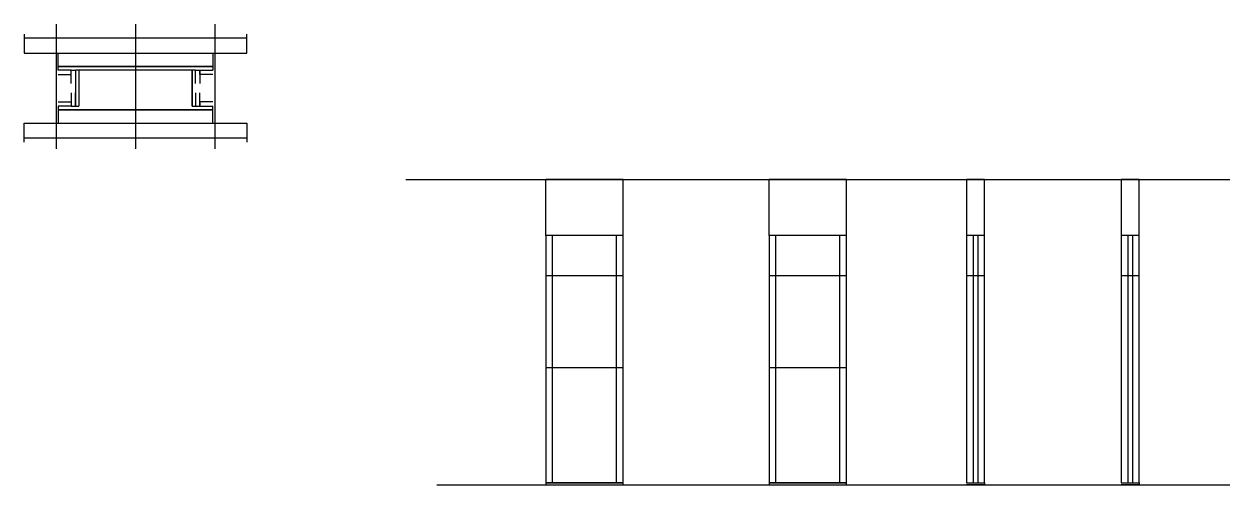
# Model space of a CAD drawing. Header units: metres. Extents: x 5110 to 6387, y 1644 to 2131.
import ezdxf

# ---------------------------------------------------------------- set-up
doc = ezdxf.new("R2010")
doc.units = ezdxf.units.M
for name, color, linetype in [('CHAPA', 7, 'Continuous'), ('COTA', 7, 'Continuous'), ('Hachura', 7, 'Continuous'), ('Madeira', 7, 'Continuous'), ('Nível', 7, 'Continuous'), ('Painéis', 7, 'Continuous'), ('Perfil Metálico', 7, 'Continuous'), ('SARR_2.2x7', 7, 'Continuous'), ('SARRAFO', 7, 'Continuous')]:
    doc.layers.add(name, color=color, linetype=linetype)

msp = doc.modelspace()

# ---------------------------------------------------------------- linework, layer by layer
at = {"layer": 'CHAPA', "color": 7, "lineweight": 25}
for points in [[(5145.9, 2082.4), (5145.9, 2086.4), (5309.9, 2086.4), (5309.9, 2082.4)], [(5145.9, 2082.4), (5145.9, 2086.4), (5309.9, 2086.4), (5309.9, 2082.4)], [(5167.9, 2082.4), (5164.3, 2082.4), (5164.3, 2044.4), (5167.9, 2044.4)], [(5167.9, 2082.4), (5164.3, 2082.4), (5164.3, 2044.4), (5167.9, 2044.4)], [(5291.5, 2082.4), (5287.9, 2082.4), (5287.9, 2044.4), (5291.5, 2044.4)], [(5291.5, 2082.4), (5287.9, 2082.4), (5287.9, 2044.4), (5291.5, 2044.4)], [(5145.9, 2044.4), (5145.9, 2040.4), (5309.9, 2040.4), (5309.9, 2044.4)], [(5145.9, 2044.4), (5145.9, 2040.4), (5309.9, 2040.4), (5309.9, 2044.4)]]:
    msp.add_lwpolyline(points, dxfattribs=at)
at = {"layer": 'COTA', "color": 7, "lineweight": 25}
for p, q in [((5744.3, 1966.7), (5662.3, 1966.7)), ((5662.3, 1907.7), (5662.3, 1966.7)), ((5744.3, 1907.7), (5744.3, 1966.7)), ((5980.8, 1966.7), (5898.8, 1966.7)), ((5898.8, 1907.7), (5898.8, 1966.7)), ((5980.8, 1907.7), (5980.8, 1966.7))]:
    msp.add_line(p, q, dxfattribs=at)
for points in [[(6126.9, 1907.7), (6126.9, 1966.7), (6107.9, 1966.7), (6107.9, 1907.7)], [(6290.7, 1907.7), (6290.7, 1966.7), (6271.7, 1966.7), (6271.7, 1907.7)]]:
    msp.add_lwpolyline(points, dxfattribs=at)
at = {"layer": 'Hachura', "color": 7, "lineweight": 25}
for p, q in [((5143.9, 2131.2), (5143.9, 1999.4)), ((5227.9, 2131.2), (5227.9, 1999.4)), ((5311.9, 2131.2), (5311.9, 1999.4))]:
    msp.add_line(p, q, dxfattribs=at)
at = {"layer": 'Madeira', "color": 7, "lineweight": 25}
for points in [[(5309.9, 2100.4), (5309.9, 2086.4), (5145.9, 2086.4), (5145.9, 2100.4)], [(5309.9, 2026.4), (5309.9, 2040.4), (5145.9, 2040.4), (5145.9, 2026.4)]]:
    msp.add_lwpolyline(points, dxfattribs=at)
at = {"layer": 'Nível', "color": 7, "lineweight": 25}
for p, q in [((5514, 1966.7), (6386.7, 1966.7)), ((5546.8, 1643.7), (6386.7, 1643.7))]:
    msp.add_line(p, q, dxfattribs=at)
at = {"layer": 'Painéis', "color": 7, "lineweight": 25}
for p, q in [((5662.3, 1907.7), (5662.3, 1643.7)), ((5744.3, 1907.7), (5662.3, 1907.7)), ((5744.3, 1643.7), (5744.3, 1907.7)), ((5898.8, 1907.7), (5898.8, 1643.7)), ((5980.8, 1907.7), (5898.8, 1907.7)), ((5980.8, 1643.7), (5980.8, 1907.7)), ((6107.9, 1907.7), (6107.9, 1645.7)), ((6126.9, 1907.7), (6107.9, 1907.7)), ((6126.9, 1645.7), (6126.9, 1907.7)), ((6271.7, 1907.7), (6271.7, 1645.7)), ((6290.7, 1907.7), (6271.7, 1907.7)), ((6290.7, 1645.7), (6290.7, 1907.7)), ((5744.3, 1864.7), (5662.3, 1864.7)), ((5980.8, 1864.7), (5898.8, 1864.7)), ((6126.9, 1864.7), (6107.9, 1864.7)), ((6290.7, 1864.7), (6271.7, 1864.7)), ((5744.3, 1767.7), (5662.3, 1767.7)), ((5980.8, 1767.7), (5898.8, 1767.7)), ((5662.3, 1645.7), (5744.3, 1645.7)), ((5898.8, 1645.7), (5980.8, 1645.7)), ((6107.9, 1645.7), (6126.9, 1645.7)), ((6271.7, 1645.7), (6290.7, 1645.7))]:
    msp.add_line(p, q, dxfattribs=at)
for points in [[(5287.9, 2044.4), (5287.9, 2082.4), (5167.9, 2082.4), (5167.9, 2044.4)], [(5744.3, 1645.7), (5662.3, 1645.7), (5662.3, 1643.7), (5744.3, 1643.7)], [(5980.8, 1645.7), (5898.8, 1645.7), (5898.8, 1643.7), (5980.8, 1643.7)], [(6107.9, 1645.7), (6126.9, 1645.7), (6126.9, 1643.7), (6107.9, 1643.7)], [(6271.7, 1645.7), (6290.7, 1645.7), (6290.7, 1643.7), (6271.7, 1643.7)]]:
    msp.add_lwpolyline(points, dxfattribs=at)
at = {"layer": 'Perfil Metálico', "color": 7, "lineweight": 25}
for points in [[(5109.9, 2120.4), (5109.9, 2100.4), (5345.9, 2100.4), (5345.9, 2120.4)], [(5345.9, 2104.4), (5345.9, 2116.4), (5109.9, 2116.4), (5109.9, 2104.4)], [(5109.9, 2006.4), (5109.9, 2026.4), (5345.9, 2026.4), (5345.9, 2006.4)], [(5345.9, 2022.4), (5345.9, 2010.4), (5109.9, 2010.4), (5109.9, 2022.4)]]:
    msp.add_lwpolyline(points, dxfattribs=at)
at = {"layer": 'SARR_2.2x7', "color": 7, "lineweight": 25}
for p, q in [((5669.3, 1767.7), (5669.3, 1907.7)), ((5737.3, 1767.7), (5737.3, 1907.7)), ((5905.8, 1767.7), (5905.8, 1907.7)), ((5973.8, 1767.7), (5973.8, 1907.7)), ((6114.9, 1907.7), (6114.9, 1864.7)), ((6119.9, 1907.7), (6119.9, 1864.7)), ((6278.7, 1907.7), (6278.7, 1864.7)), ((6283.7, 1907.7), (6283.7, 1864.7)), ((6114.9, 1864.7), (6114.9, 1645.7)), ((6119.9, 1864.7), (6119.9, 1645.7)), ((6278.7, 1864.7), (6278.7, 1645.7)), ((6283.7, 1864.7), (6283.7, 1645.7)), ((5669.3, 1645.7), (5669.3, 1767.7)), ((5737.3, 1645.7), (5737.3, 1767.7)), ((5905.8, 1645.7), (5905.8, 1767.7)), ((5973.8, 1645.7), (5973.8, 1767.7)), ((5669.3, 1645.7), (5669.3, 1645.7)), ((5737.3, 1645.7), (5737.3, 1645.7)), ((5905.8, 1645.7), (5905.8, 1645.7)), ((5973.8, 1645.7), (5973.8, 1645.7))]:
    msp.add_line(p, q, dxfattribs=at)
at = {"layer": 'SARRAFO', "color": 7, "lineweight": 25}
for points in [[(5145.9, 2078), (5159.9, 2078), (5159.9, 2082.4), (5145.9, 2082.4)], [(5159.9, 2068.4), (5159.9, 2082.4), (5164.3, 2082.4), (5164.3, 2068.4)], [(5291.5, 2068.4), (5291.5, 2082.4), (5295.9, 2082.4), (5295.9, 2068.4)], [(5309.9, 2078), (5295.9, 2078), (5295.9, 2082.4), (5309.9, 2082.4)], [(5159.9, 2058.4), (5159.9, 2044.4), (5164.3, 2044.4), (5164.3, 2058.4)], [(5291.5, 2058.4), (5291.5, 2044.4), (5295.9, 2044.4), (5295.9, 2058.4)], [(5145.9, 2048.8), (5159.9, 2048.8), (5159.9, 2044.4), (5145.9, 2044.4)], [(5309.9, 2048.8), (5295.9, 2048.8), (5295.9, 2044.4), (5309.9, 2044.4)]]:
    msp.add_lwpolyline(points, dxfattribs=at)

doc.saveas('drawing.dxf')
